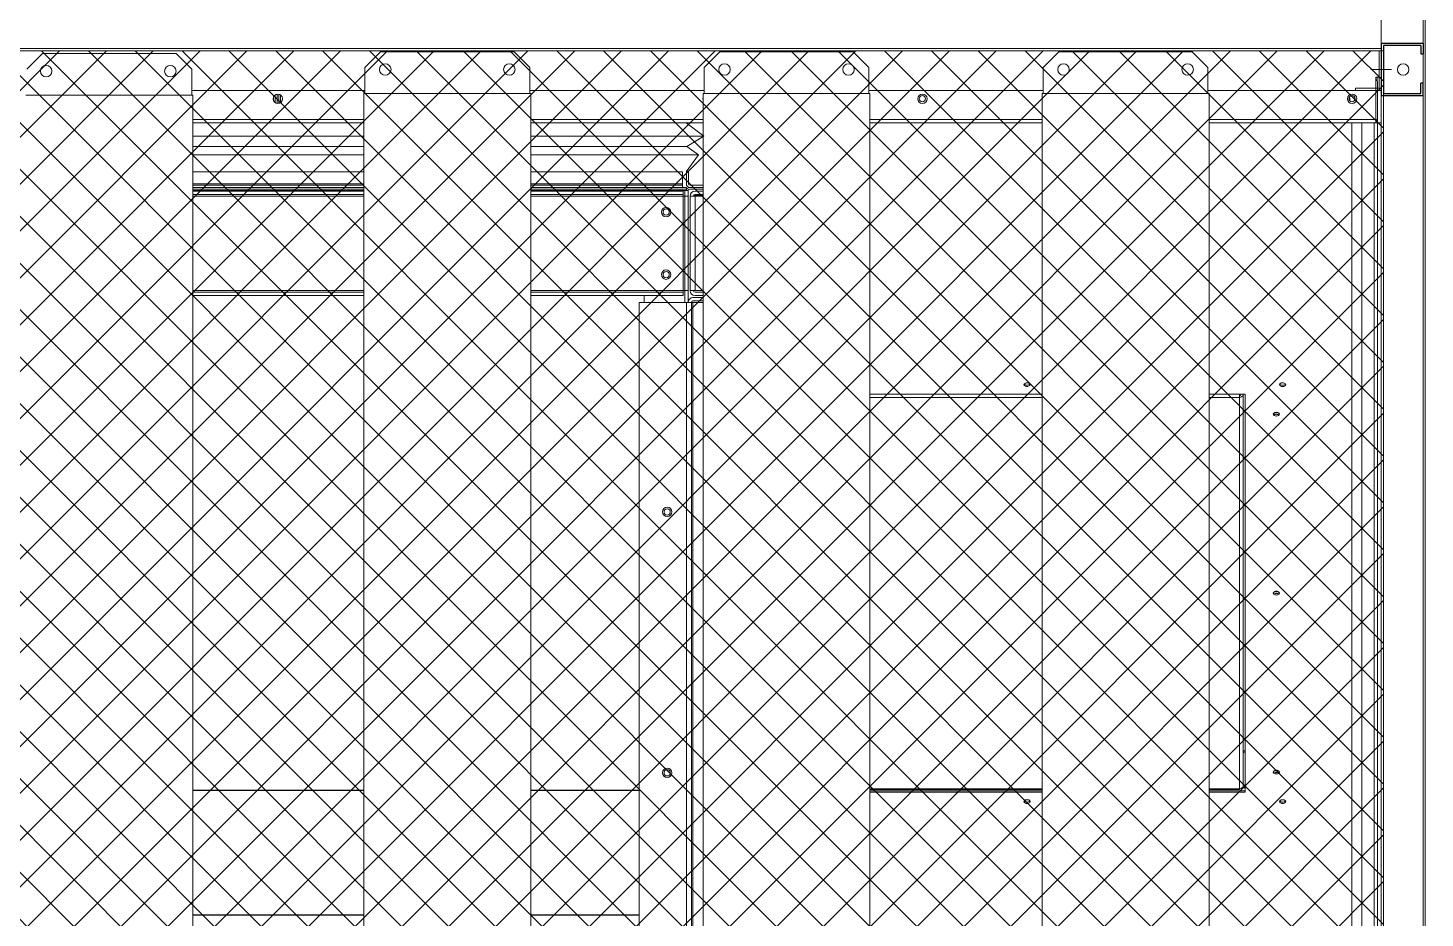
# Model space of a CAD drawing. Header units: millimetres. Extents: x -663796 to 30612, y -141670 to 21821.
# Drawn here: x 21800 to 23139, y 9276 to 10129 of the extents above; entities that cross this region are included whole.
import ezdxf

# ---------------------------------------------------------------- set-up
doc = ezdxf.new("R2010")
doc.units = ezdxf.units.MM
doc.linetypes.add('CENTER', pattern=[2, 1.25, -0.25, 0.25, -0.25])
doc.layers.add('center', color=1, linetype='CENTER')

# ---------------------------------------------------------------- blocks, each defined once
blk = doc.blocks.new('4567457')
at = {"color": 0, "lineweight": 5}
for p, q in [((322736.8, 91148.7), (322720, 91161.6)), ((322720.4, 91138.8), (322736.8, 91148.7)), ((322720, 91114.6), (322731.7, 91130.7)), ((322731.7, 91130.7), (322720.4, 91138.8))]:
    blk.add_line(p, q, dxfattribs=at)
blk = doc.blocks.new('435')
for p, q in [((-131382, 21088.8), (-131342, 21088.8)), ((-131382, 21088.8), (-131382, 21078.8)), ((-131380, 21086.8), (-131344, 21086.8)), ((-131380, 21086.8), (-131380, 21078.8)), ((-131344, 21086.8), (-131344, 21040.8)), ((-131342, 21088.8), (-131342, 21038.8)), ((-131342, 21088.8), (-131342, 21038.8)), ((-131380, 21078.8), (-131382, 21078.8)), ((-131382, 21038.8), (-131382, 21050.8)), ((-131382, 21050.8), (-131380, 21050.8)), ((-131380, 21040.8), (-131380, 21050.8)), ((-131342, 21038.8), (-131382, 21038.8)), ((-131344, 21040.8), (-131380, 21040.8))]:
    blk.add_line(p, q)
blk = doc.blocks.new('2')
at = {"lineweight": 5}
h = blk.add_hatch(dxfattribs=at)
h.set_pattern_fill('ANSI37', scale=10)
h.set_pattern_definition([(45, (-712830.682, -424388.917), (-22.4506403, 22.4506403), []), (135, (-712830.682, -424388.917), (-22.4506403, -22.4506403), [])])
h.paths.add_polyline_path([(20983.5, 8627), (23099.5, 8627), (23099.5, 10107), (20983.5, 10107)])
at = {"lineweight": 20}
for p, q in [((23097.5, 8709), (23097.5, 11009)), ((23137.5, 11007), (23137.5, 8734)), ((23139.5, 11009), (23139.5, 8709)), ((23097.5, 10109), (20981.5, 10109)), ((20983.5, 10107), (23099.5, 10107)), ((21798.9, 10089.4), (21813.9, 10104.4)), ((21813.9, 10104.4), (21941.9, 10104.4)), ((21956.9, 10089.4), (21941.9, 10104.4)), ((22123, 10091), (22138, 10106)), ((22138, 10106), (22266, 10106)), ((22281, 10091), (22266, 10106)), ((22448.2, 10091), (22463.2, 10106)), ((22463.2, 10106), (22591.2, 10106)), ((22606.2, 10091), (22591.2, 10106)), ((22773.3, 10091), (22788.3, 10106)), ((22788.3, 10106), (22916.3, 10106)), ((22931.3, 10091), (22916.3, 10106)), ((23095.5, 10107), (23095.5, 10071)), ((23099.5, 10107), (23099.5, 8627)), ((21956.9, 10064.4), (21956.9, 10089.4)), ((22123, 10066), (22123, 10091)), ((22281, 10066), (22281, 10091)), ((22448.2, 10066), (22448.2, 10091)), ((22606.2, 10066), (22606.2, 10091)), ((22773.3, 10066), (22773.3, 10091)), ((22931.3, 10066), (22931.3, 10091)), ((21957.9, 10064.4), (21797.9, 10064.4)), ((22123, 10069), (21956.9, 10069)), ((21957.9, 8716.4), (21957.9, 10064.4)), ((22122, 8718), (22122, 10066)), ((22282, 10066), (22122, 10066)), ((22448.2, 10069), (22281, 10069)), ((22282, 8718), (22282, 10066)), ((22447.2, 8718), (22447.2, 10066)), ((22607.2, 10066), (22447.2, 10066)), ((22773.3, 10069), (22606.2, 10069)), ((22607.2, 8718), (22607.2, 10066)), ((22772.3, 8718), (22772.3, 10066)), ((22932.3, 10066), (22772.3, 10066)), ((23097.5, 10069), (22931.3, 10069)), ((22932.3, 8718), (22932.3, 10066)), ((23072.8, 10071), (23072.8, 10069)), ((23095.5, 10071), (23072.8, 10071))]:
    blk.add_line(p, q, dxfattribs=at)
at = {"color": 7, "lineweight": 20}
for p, q in [((23097.5, 11005.9), (23097.5, 8764.1)), ((23139.5, 8764.1), (23139.5, 11005.9)), ((21957.9, 10041.1), (22122, 10041.1)), ((21957.9, 10038), (22122, 10038)), ((22282, 10041.1), (22447.2, 10041.1)), ((22282, 10038), (22447.2, 10038)), ((22607.2, 10041.1), (22772.3, 10041.1)), ((22607.2, 10038), (22772.3, 10038)), ((22932.3, 10041.1), (23092.4, 10041.1)), ((22932.3, 10038), (23092.4, 10038)), ((23078.9, 10038), (23078.9, 9097)), ((23090.8, 9097), (23090.8, 10038)), ((23093.9, 9099.5), (23093.9, 10042.1)), ((22386, 8860.6), (22386, 9865.7)), ((22431.3, 9865.7), (22431.3, 8860.6)), ((22436, 9865.7), (22436, 8860.6)), ((22437.5, 9865.7), (22437.5, 8860.6))]:
    blk.add_line(p, q, dxfattribs=at)
at = {"color": 7, "lineweight": 20, "ltscale": 0.0225}
blk.add_line((23092.4, 10041.1), (23092.4, 10081.6), dxfattribs=at)
at = {"color": 7, "lineweight": 20, "ltscale": 0.001722}
for p, q in [((23095.5, 10081.6), (23092.4, 10081.6)), ((23092.4, 10038), (23092.4, 10041.1)), ((22429.7, 9972.9), (22432.8, 9972.9))]:
    blk.add_line(p, q, dxfattribs=at)
at = {"color": 7, "lineweight": 20, "ltscale": 0.001987}
blk.add_line((23093.5, 10078), (23093.5, 10081.6), dxfattribs=at)
at = {"color": 7, "lineweight": 20, "ltscale": 0.018778}
blk.add_line((23093.9, 10076.5), (23093.9, 10042.7), dxfattribs=at)
at = {"color": 7, "lineweight": 20, "ltscale": 0.018973}
blk.add_line((23093.9, 10076.2), (23093.9, 10042.1), dxfattribs=at)
at = {"color": 7, "lineweight": 20, "ltscale": 0.001795}
blk.add_line((22035.3, 10062.6), (22035.3, 10059.4), dxfattribs=at)
at = {"color": 7, "lineweight": 20, "ltscale": 0.004081}
blk.add_line((22036.9, 10064.7), (22036.9, 10057.3), dxfattribs=at)
blk.add_line((22036.9, 10064.7), (22036.9, 10057.3), dxfattribs=at)
at = {"color": 7, "lineweight": 20, "ltscale": 0.004955}
blk.add_line((22038.9, 10065.5), (22038.9, 10056.5), dxfattribs=at)
at = {"color": 7, "lineweight": 20, "ltscale": 0.004875}
blk.add_line((22040.5, 10065.4), (22040.5, 10056.6), dxfattribs=at)
blk.add_line((22040.5, 10065.4), (22040.5, 10056.6), dxfattribs=at)
at = {"color": 7, "lineweight": 20, "ltscale": 0.004157}
blk.add_line((22042, 10064.7), (22042, 10057.2), dxfattribs=at)
at = {"color": 7, "lineweight": 20, "ltscale": 3.6866e-05}
blk.add_line((23093.8, 10042.1), (23093.9, 10042.1), dxfattribs=at)
at = {"color": 0, "lineweight": 20}
for p, q in [((22122, 10025.2), (21957.9, 10025.2)), ((22447.9, 10025.2), (22282, 10025.2)), ((21957.9, 10015.3), (22122, 10015.3)), ((22122, 10007.2), (21957.9, 10007.2)), ((22282, 10015.3), (22431.5, 10015.3)), ((22442.8, 10007.2), (22282, 10007.2))]:
    blk.add_line(p, q, dxfattribs=at)
at = {"color": 7, "lineweight": 20, "ltscale": 0.431111}
for p, q in [((21957.9, 9991), (22122, 9991)), ((22282, 9991), (22427.5, 9991)), ((21957.9, 9979.5), (22122, 9979.5)), ((22122, 9978), (21957.9, 9978)), ((22282, 9979.5), (22427.5, 9979.5)), ((22427.5, 9978), (22282, 9978))]:
    blk.add_line(p, q, dxfattribs=at)
at = {"color": 7, "lineweight": 20, "ltscale": 0.006389}
for p, q in [((22427.5, 9991), (22427.5, 9979.5)), ((22431.2, 9979.5), (22431.2, 9991)), ((22433.2, 9979.5), (22433.2, 9991))]:
    blk.add_line(p, q, dxfattribs=at)
at = {"color": 7, "lineweight": 20, "ltscale": 0.001111}
for p, q in [((22431.2, 9991), (22433.2, 9991)), ((22427.5, 9978), (22427.5, 9976)), ((22964.9, 9436.2), (22966.9, 9436.2)), ((22964.9, 9434.8), (22966.9, 9434.8))]:
    blk.add_line(p, q, dxfattribs=at)
at = {"color": 7, "lineweight": 20, "ltscale": 0.435222}
for p, q in [((22122, 9976), (21957.9, 9976)), ((22122, 9974.4), (21957.9, 9974.4)), ((22431.2, 9976), (22282, 9976)), ((22431.2, 9974.4), (22282, 9974.4))]:
    blk.add_line(p, q, dxfattribs=at)
at = {"color": 7, "lineweight": 20, "ltscale": 0.390333}
for p, q in [((22122, 9972.9), (21957.9, 9972.9)), ((22390.8, 9972.9), (22282, 9972.9))]:
    blk.add_line(p, q, dxfattribs=at)
at = {"color": 7, "lineweight": 20, "ltscale": 0.431778}
for p, q in [((21957.9, 9972.4), (22122, 9972.4)), ((21957.9, 9969.2), (22122, 9969.2)), ((21957.9, 9967.7), (22122, 9967.7)), ((22282, 9972.4), (22428.1, 9972.4)), ((22282, 9969.2), (22428.1, 9969.2)), ((22282, 9967.7), (22428.1, 9967.7)), ((22122, 9877.1), (21957.9, 9877.1)), ((22122, 9875.6), (21957.9, 9875.6)), ((22428.1, 9877.1), (22282, 9877.1)), ((22428.1, 9875.6), (22282, 9875.6)), ((22122, 9872.4), (21957.9, 9872.4)), ((22428.1, 9872.4), (22282, 9872.4))]:
    blk.add_line(p, q, dxfattribs=at)
at = {"color": 7, "lineweight": 20, "ltscale": 0.021611}
blk.add_line((22429.7, 9972.9), (22390.8, 9972.9), dxfattribs=at)
at = {"color": 7, "lineweight": 20, "ltscale": 0.000277764}
blk.add_line((22390.8, 9972.4), (22390.8, 9972.9), dxfattribs=at)
at = {"color": 7, "lineweight": 20, "ltscale": 0.000833333}
for p, q in [((22427.5, 9978), (22427.5, 9979.5)), ((22428.1, 9967.7), (22428.1, 9969.2)), ((22428.1, 9967.7), (22429.6, 9967.7)), ((22431.2, 9972.9), (22431.2, 9974.4)), ((22428.1, 9877.1), (22428.1, 9875.6)), ((22428.1, 9877.1), (22429.6, 9877.1)), ((22436, 9865.7), (22437.5, 9865.7))]:
    blk.add_line(p, q, dxfattribs=at)
at = {"color": 7, "lineweight": 20, "ltscale": 0.001778}
for p, q in [((22428.1, 9969.2), (22428.1, 9972.4)), ((22432.8, 9967.7), (22429.6, 9967.7)), ((22428.1, 9872.4), (22428.1, 9875.6)), ((22429.6, 9877.1), (22432.8, 9877.1))]:
    blk.add_line(p, q, dxfattribs=at)
at = {"color": 7, "lineweight": 20, "ltscale": 0.050333}
for p, q in [((22428.1, 9877.1), (22428.1, 9967.7)), ((22429.6, 9967.7), (22429.6, 9877.1)), ((22432.8, 9967.7), (22432.8, 9877.1)), ((22434.8, 9877.1), (22434.8, 9967.7)), ((22439.5, 9877.1), (22439.5, 9967.7))]:
    blk.add_line(p, q, dxfattribs=at)
at = {"color": 7, "lineweight": 20, "ltscale": 0.002889}
for p, q in [((22429.7, 9972.9), (22429.7, 9967.7)), ((22432.8, 9972.9), (22432.8, 9967.7))]:
    blk.add_line(p, q, dxfattribs=at)
at = {"color": 7, "lineweight": 20, "ltscale": 0.000888889}
blk.add_line((22431.2, 9974.4), (22431.2, 9976), dxfattribs=at)
at = {"color": 7, "lineweight": 20, "ltscale": 0.001064}
blk.add_line((22432.8, 9970.8), (22432.8, 9968.9), dxfattribs=at)
at = {"color": 7, "lineweight": 20, "ltscale": 0.000667764}
blk.add_line((22432.8, 9968.9), (22432.8, 9967.7), dxfattribs=at)
at = {"color": 7, "lineweight": 20, "ltscale": 0.0205}
for p, q in [((22434.3, 9976), (22447.2, 9976)), ((22434.3, 9974.4), (22447.2, 9974.4))]:
    blk.add_line(p, q, dxfattribs=at)
at = {"color": 7, "lineweight": 20, "ltscale": 0.014722}
for p, q in [((22434.7, 9978), (22447.2, 9978)), ((22434.7, 9976), (22447.2, 9976))]:
    blk.add_line(p, q, dxfattribs=at)
at = {"color": 7, "lineweight": 20, "ltscale": 0.002611}
for p, q in [((22439.5, 9967.7), (22434.8, 9967.7)), ((22439.5, 9877.1), (22434.8, 9877.1)), ((22436, 9865.7), (22431.3, 9865.7))]:
    blk.add_line(p, q, dxfattribs=at)
at = {"color": 7, "lineweight": 20, "ltscale": 0.030722}
for p, q in [((22439.5, 9972.4), (22447.2, 9972.4)), ((22439.5, 9969.2), (22447.2, 9969.2)), ((22439.5, 9968.6), (22447.2, 9968.6)), ((22447.2, 9967.7), (22439.5, 9967.7)), ((22439.5, 9877.1), (22447.2, 9877.1)), ((22447.2, 9875.6), (22439.5, 9875.6)), ((22447.2, 9872.4), (22439.5, 9872.4))]:
    blk.add_line(p, q, dxfattribs=at)
at = {"color": 7, "lineweight": 20, "ltscale": 0.000498737}
blk.add_line((22439.5, 9968.6), (22439.5, 9967.7), dxfattribs=at)
at = {"color": 7, "lineweight": 20, "ltscale": 0.006333}
for p, q in [((22429.7, 9877.1), (22429.7, 9865.7)), ((22432.8, 9877.1), (22432.8, 9865.7))]:
    blk.add_line(p, q, dxfattribs=at)
at = {"color": 7, "lineweight": 20, "ltscale": 0.00631}
blk.add_line((22432.8, 9877.1), (22432.8, 9865.7), dxfattribs=at)
at = {"color": 7, "lineweight": 20, "ltscale": 0.025167}
blk.add_line((22431.3, 9865.7), (22386, 9865.7), dxfattribs=at)
at = {"color": 7, "lineweight": 20, "ltscale": 0.003722}
blk.add_line((22390.8, 9865.7), (22390.8, 9872.4), dxfattribs=at)
at = {"color": 7, "lineweight": 20, "ltscale": 0.016833}
for p, q in [((22437.5, 9870.4), (22447.2, 9870.4)), ((22437.5, 9867.2), (22447.2, 9867.2))]:
    blk.add_line(p, q, dxfattribs=at)
at = {"color": 7, "lineweight": 20, "ltscale": 0.039056}
blk.add_line((22437.5, 9865.7), (22447.2, 9865.7), dxfattribs=at)
at = {"color": 7, "lineweight": 20, "ltscale": 0.248889}
for p, q in [((22772.3, 9778), (22607.2, 9778)), ((22966.9, 9778), (22932.3, 9778)), ((22606.7, 9397.7), (22772.3, 9397.7)), ((22606.7, 9396.4), (22772.3, 9396.4)), ((22932.3, 9397.7), (22966.9, 9397.7)), ((22932.3, 9396.4), (22966.9, 9396.4))]:
    blk.add_line(p, q, dxfattribs=at)
at = {"color": 7, "lineweight": 20, "ltscale": 0.242778}
for p, q in [((22772.3, 9774.7), (22607.2, 9774.7)), ((22961.4, 9774.7), (22932.3, 9774.7)), ((22606.7, 9399.7), (22772.3, 9399.7)), ((22606.7, 9399), (22772.3, 9399)), ((22932.3, 9399.7), (22961.4, 9399.7)), ((22932.3, 9399), (22961.4, 9399))]:
    blk.add_line(p, q, dxfattribs=at)
at = {"color": 7, "lineweight": 20, "ltscale": 0.001839}
blk.add_line((22961.4, 9778), (22961.4, 9774.7), dxfattribs=at)
at = {"color": 7, "lineweight": 20, "ltscale": 0.000951508}
blk.add_line((22961.4, 9776.3), (22961.4, 9778), dxfattribs=at)
at = {"color": 7, "lineweight": 20, "ltscale": 0.208295}
for p, q in [((22961.4, 9399.7), (22961.4, 9774.7)), ((22964.9, 9402.5), (22964.9, 9777.5))]:
    blk.add_line(p, q, dxfattribs=at)
at = {"color": 7, "lineweight": 20, "ltscale": 0.00028598}
for p, q in [((22962.9, 9778), (22962.9, 9777.5)), ((22964.9, 9778), (22964.9, 9777.5))]:
    blk.add_line(p, q, dxfattribs=at)
at = {"color": 7, "lineweight": 20, "ltscale": 0.211973}
blk.add_line((22966.9, 9778), (22966.9, 9396.4), dxfattribs=at)
at = {"color": 7, "lineweight": 20, "ltscale": 0.387667}
for p, q in [((22122, 9398.3), (21957.9, 9398.3)), ((22122, 9398.1), (21957.9, 9398.1)), ((22386, 9398.3), (22282, 9398.3)), ((22386, 9398.1), (22282, 9398.1)), ((22122, 9279), (21957.9, 9279)), ((22122, 9278.5), (21957.9, 9278.5)), ((22386, 9279), (22282, 9279)), ((22386, 9278.5), (22282, 9278.5))]:
    blk.add_line(p, q, dxfattribs=at)
at = {"color": 7, "lineweight": 20, "ltscale": 0.000391542}
blk.add_line((22961.4, 9399), (22961.4, 9399.7), dxfattribs=at)
at = {"color": 7, "lineweight": 20, "ltscale": 0.00172}
blk.add_line((22963.8, 9400.5), (22966.9, 9400.5), dxfattribs=at)
at = {"color": 0, "lineweight": 20}
for points in [[(21957.9, 10038), (22122, 10038)], [(22282, 10038), (22447.2, 10038)], [(22607.2, 10038), (22772.3, 10038)], [(22932.3, 10038), (23097.5, 10038), (23097.5, 8759), (22932.3, 8759)], [(23069.2, 10038), (23069.2, 8759)]]:
    blk.add_lwpolyline(points, dxfattribs=at)
at = {"lineweight": 20}
for centre in [(21817.4, 10087.4), (21936.4, 10087.4), (22142.5, 10089), (22261.5, 10089), (22467.7, 10089), (22586.7, 10089), (22792.8, 10089), (22911.8, 10089), (23118.5, 10089)]:
    blk.add_circle(centre, 5.5, dxfattribs=at)
at = {"color": 7, "lineweight": 20}
for centre, radius in [((22039.5, 10061), 4.5), ((22657.5, 10061), 4.5), ((22657.5, 10061), 3), ((23069.5, 10061), 4.5), ((23069.5, 10061), 3), ((22411.8, 9952.4), 4.5), ((22411.8, 9952.4), 3), ((22411.8, 9892.4), 4.5), ((22411.8, 9892.4), 3), ((22412.8, 9665), 4.5), ((22412.8, 9665), 3), ((22412.8, 9415), 4.5), ((22412.8, 9415), 3)]:
    blk.add_circle(centre, radius, dxfattribs=at)
for centre, radius, start, end in [((23090.8, 10076.5), 3.1, 0, 58.9271), ((22451.5, 10061), 4.5, 162.0101, 197.9899), ((23090.8, 10042.7), 3.1, 301.0729, 0), ((22434.7, 9979.5), 3.5, 180, 270), ((22434.3, 9972.9), 3.1, 90, 180), ((22434.3, 9972.9), 1.5, 90, 180), ((22434.7, 9979.5), 1.5, 180, 270), ((22439.5, 9967.7), 4.7, 90, 180), ((22439.5, 9967.7), 1.5, 90, 180), ((22439.5, 9877.1), 4.7, 180, 270), ((22439.5, 9877.1), 1.5, 180, 270), ((22437.5, 9865.7), 4.7, 90, 180), ((22437.5, 9865.7), 1.5, 90, 180)]:
    blk.add_arc(centre, radius, start, end, dxfattribs=at)
for centre, major_axis, ratio, start_param, end_param in [((23090.8, 10076.2), (3.1, 0), 0.798636, 6.283185, 6.304947), ((23064.4, 10061.8), (3, 0), 0.601815, 5.503559, 5.92147), ((23064.4, 10060.5), (3, 0), 0.601815, 0.000029, 0.747194), ((23064.4, 10060.5), (3, 0), 0.601815, 5.687848, 6.283214), ((23090.8, 10042.1), (3.1, 0), 0.798636, 5.254714, 6.283185), ((22429.7, 9972.9), (-3.1, 0), 0.598536, 4.062891, 4.207317), ((22429.7, 9972.9), (-3.1, 0), 0.598536, 3.141593, 3.15736), ((22439.5, 9967.7), (-1.5, 0), 0.599024, 4.712389, 6.283185), ((22432.8, 9863.9), (4.7, 0), 0.598536, 1.549158, 1.570796), ((22432.8, 9863.9), (4.7, 0), 0.598536, 0.711784, 0.817393), ((22757.9, 9787), (3, 0), 0.601815, 0.000029, 3.141622), ((22757.9, 9787), (3, 0), 0.601815, 3.141622, 5.212389), ((22757.9, 9788.3), (3, 0), 0.601815, 3.503307, 5.212389), ((22757.9, 9788.3), (3, 0), 0.601815, 5.212389, 5.92147), ((22757.9, 9787), (3, 0), 0.601815, 5.212389, 6.283214), ((23002.9, 9787), (3, 0), 0.601815, 2.070796, 3.141622), ((23002.9, 9787), (3, 0), 0.601815, 3.141622, 6.283214), ((23002.9, 9788.3), (3, 0), 0.601815, 3.503307, 5.92147), ((23002.9, 9787), (3, 0), 0.601815, 0.000029, 2.070796), ((22961.4, 9777.5), (1.5, 0), 0.798636, 4.712389, 6.283185), ((22961.4, 9777.5), (3.5, 0), 0.798636, 4.712389, 6.283185), ((22996.9, 9758.7), (3, 0), 0.601815, 2.070796, 3.141622), ((22996.9, 9758.7), (3, 0), 0.601815, 3.141622, 6.283214), ((22996.9, 9760), (3, 0), 0.601815, 3.503307, 5.92147), ((22996.9, 9760), (-3, 0), 0.601815, 0.361715, 1.070796), ((22996.9, 9761.6), (-3, 0), 0.601815, 0.921032, 1.070796), ((22996.9, 9758.7), (3, 0), 0.601815, 0.000029, 2.070796), ((22996.9, 9761.6), (-3, 0), 0.601815, 1.070796, 2.22056), ((22996.9, 9760), (-3, 0), 0.601815, 1.070796, 2.779878), ((22996.9, 9587.2), (3, 0), 0.601815, 0.000029, 3.141622), ((22996.9, 9587.2), (3, 0), 0.601815, 3.141622, 5.212389), ((22996.9, 9588.5), (3, 0), 0.601815, 3.503307, 5.212389), ((22996.9, 9588.5), (-3, 0), 0.601815, 0.361715, 2.779878), ((22996.9, 9590.1), (-3, 0), 0.601815, 0.921032, 2.22056), ((22996.9, 9588.5), (3, 0), 0.601815, 5.212389, 5.92147), ((22996.9, 9587.2), (3, 0), 0.601815, 5.212389, 6.283214), ((22996.9, 9415.7), (3, 0), 0.601815, 0.000029, 3.141622), ((22996.9, 9418.6), (-3, 0), 0.601815, 0.921032, 2.22056), ((22996.9, 9415.7), (3, 0), 0.601815, 3.141622, 5.212389), ((22996.9, 9417), (3, 0), 0.601815, 3.503307, 5.212389), ((22996.9, 9417), (-3, 0), 0.601815, 0.361715, 2.779878), ((22996.9, 9417), (3, 0), 0.601815, 5.212389, 5.92147), ((22996.9, 9415.7), (3, 0), 0.601815, 5.212389, 6.283214), ((22961.4, 9402.5), (3.5, 0), 0.798636, 4.712389, 6.283185), ((22757.9, 9387.4), (3, 0), 0.601815, 0.000029, 3.141622), ((22757.9, 9387.4), (3, 0), 0.601815, 3.141622, 5.212389), ((22757.9, 9388.7), (3, 0), 0.601815, 3.503307, 5.212389), ((22757.9, 9388.7), (3, 0), 0.601815, 5.212389, 5.92147), ((22757.9, 9387.4), (3, 0), 0.601815, 5.212389, 6.283214), ((23002.9, 9387.4), (3, 0), 0.601815, 0.000029, 3.141622), ((23002.9, 9387.4), (3, 0), 0.601815, 3.141622, 5.212389), ((23002.9, 9388.7), (3, 0), 0.601815, 3.503307, 5.212389), ((23002.9, 9388.7), (3, 0), 0.601815, 5.212389, 5.92147), ((23002.9, 9387.4), (3, 0), 0.601815, 5.212389, 6.283214)]:
    blk.add_ellipse(centre, major_axis=major_axis, ratio=ratio, start_param=start_param, end_param=end_param, dxfattribs=at)
at = {"layer": 'center', "lineweight": 20}
for p, q in [((23087.4, 10089), (23107.4, 10089)), ((23087.5, 10089), (23107.5, 10089))]:
    blk.add_line(p, q, dxfattribs=at)
at = {"lineweight": 20, "xscale": -1}
blk.add_blockref('435', (-108244.5, -10974.8), dxfattribs=at)
at = {"color": 0, "lineweight": 20}
blk.add_blockref('4567457', (-300288.9, -81123.6), dxfattribs=at)

msp = doc.modelspace()

# ---------------------------------------------------------------- block references
msp.add_blockref('2', (0, 0))

doc.saveas('drawing.dxf')
